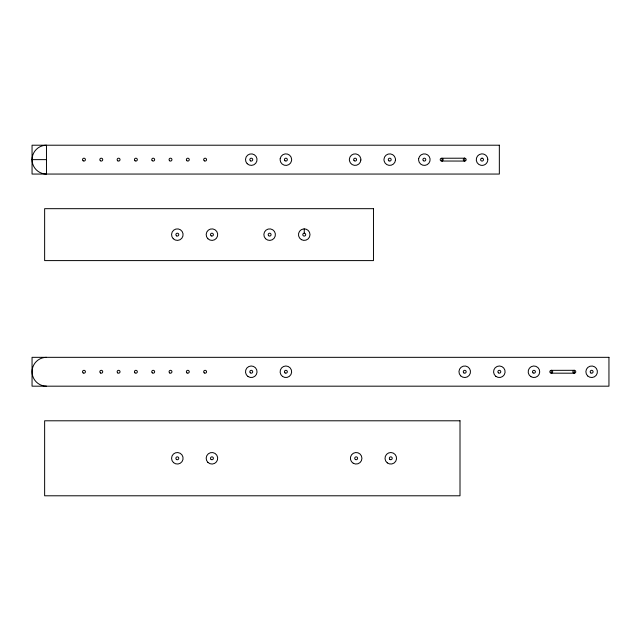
<?xml version="1.0" encoding="UTF-8"?>
<svg xmlns="http://www.w3.org/2000/svg" width="641" height="641" viewBox="0 0 641 641"><rect width="100%" height="100%" fill="white"/><g stroke="black" fill="none" stroke-linecap="round" stroke-linejoin="round"><path stroke-width="0.96" d="M551.348 373.198L551.717 373.126A1.442 1.442 0 0 0 551.548 370.346L551.172 370.314A1.442 1.442 0 0 0 550.972 373.166L574.344 373.198L574.328 370.314L551.548 370.346M304.291 233.196L303.922 233.236A1.442 1.442 0 0 0 302.8 234.59L302.84 234.967A1.442 1.442 0 0 0 304.195 236.08L304.571 236.048A1.442 1.442 0 0 0 304.291 233.196L304.243 228.869M464.493 158.207L464.869 158.199A1.442 1.442 0 0 1 464.957 161.059L441.272 161.027A1.442 1.442 0 0 1 441.272 158.239L464.493 158.207A1.442 1.442 0 0 0 464.581 161.067M32.05 159.633A14.422 14.422 0 0 0 46.473 174.056L46.473 145.211A14.422 14.422 0 0 0 32.05 159.633L46.473 159.633M551.26 370.322L551.26 373.19M464.725 158.207L464.725 161.067M46.473 386.178A14.422 14.422 0 0 1 32.05 371.756A14.422 14.422 0 0 1 46.473 357.333M418.669 158.599L418.589 160.098A5.769 5.769 0 0 0 427.194 164.649A5.769 5.769 0 0 0 427.683 154.93A5.769 5.769 0 0 0 418.669 158.599M487.785 159.224L487.697 160.731A5.769 5.769 0 0 1 482.441 165.386L480.934 165.298A5.769 5.769 0 0 1 481.623 153.88L483.13 153.968A5.769 5.769 0 0 1 487.785 159.224M280.237 158.447L280.125 159.946A5.769 5.769 0 0 0 291.535 160.827L291.647 159.321A5.769 5.769 0 0 0 280.237 158.447M442.026 161.027L442.026 158.239A1.442 1.442 0 0 1 442.026 161.027M482.08 158.191L481.703 158.231A1.442 1.442 0 0 0 481.984 161.075L482.361 161.035A1.442 1.442 0 0 0 483.474 159.681L483.434 159.305A1.442 1.442 0 0 0 482.08 158.191M499.339 145.211L32.05 145.211L32.05 174.056L499.339 174.056L499.339 145.211M373.471 208.678L44.638 208.678L44.638 260.599L373.471 260.599L373.471 208.678M608.95 357.333L32.05 357.333L32.05 386.178L608.95 386.178L608.95 357.333M460.006 420.792L44.638 420.792L44.638 495.789L460.006 495.789L460.006 420.792M395.489 159.978L395.377 158.479A5.769 5.769 0 0 0 383.967 159.288L384.079 160.787A5.769 5.769 0 0 0 395.489 159.978M360.875 159.978L360.763 158.479A5.769 5.769 0 0 0 349.353 159.288L349.465 160.787A5.769 5.769 0 0 0 360.875 159.978M247.194 163.711A5.769 5.769 0 0 0 256.841 161.123A5.769 5.769 0 0 0 249.782 154.064A5.769 5.769 0 0 0 247.194 163.711M173.246 238.716A5.769 5.769 0 0 0 182.901 236.136A5.769 5.769 0 0 0 175.834 229.069A5.769 5.769 0 0 0 173.246 238.716M207.86 238.716A5.769 5.769 0 0 0 217.515 236.136A5.769 5.769 0 0 0 210.448 229.069A5.769 5.769 0 0 0 207.86 238.716M265.55 238.716A5.769 5.769 0 0 0 275.205 236.136A5.769 5.769 0 0 0 268.138 229.069A5.769 5.769 0 0 0 265.55 238.716M301.358 239.638A5.769 5.769 0 0 0 310.012 234.638A5.769 5.769 0 0 0 301.358 229.646A5.769 5.769 0 0 0 301.358 239.638M173.519 462.618A5.769 5.769 0 0 0 182.981 459.429A5.769 5.769 0 0 0 175.482 452.826A5.769 5.769 0 0 0 173.519 462.618M207.876 462.385A5.769 5.769 0 0 0 217.515 459.765A5.769 5.769 0 0 0 210.432 452.722A5.769 5.769 0 0 0 207.876 462.385M353.239 463.259A5.769 5.769 0 0 0 361.933 458.339A5.769 5.769 0 0 0 353.327 453.267A5.769 5.769 0 0 0 353.239 463.259M387.284 462.882A5.769 5.769 0 0 0 396.507 459.02A5.769 5.769 0 0 0 388.55 452.971A5.769 5.769 0 0 0 387.284 462.882M83.146 160.811A1.442 1.442 0 0 0 85.405 159.761A1.442 1.442 0 0 0 83.362 158.327A1.442 1.442 0 0 0 83.146 160.811M100.333 160.723A1.442 1.442 0 0 0 102.696 159.913A1.442 1.442 0 0 0 100.813 158.271A1.442 1.442 0 0 0 100.333 160.723M117.808 160.851A1.442 1.442 0 0 0 120.027 159.697A1.442 1.442 0 0 0 117.92 158.359A1.442 1.442 0 0 0 117.808 160.851M152.181 160.651A1.442 1.442 0 0 0 154.593 160.01A1.442 1.442 0 0 0 152.822 158.239A1.442 1.442 0 0 0 152.181 160.651M135.075 160.819A1.442 1.442 0 0 0 137.326 159.753A1.442 1.442 0 0 0 135.275 158.327A1.442 1.442 0 0 0 135.075 160.819M169.593 160.747A1.442 1.442 0 0 0 171.932 159.865A1.442 1.442 0 0 0 169.993 158.287A1.442 1.442 0 0 0 169.593 160.747M186.811 160.667A1.442 1.442 0 0 0 189.215 159.986A1.442 1.442 0 0 0 187.42 158.247A1.442 1.442 0 0 0 186.811 160.667M204.311 160.827A1.442 1.442 0 0 0 206.562 159.737A1.442 1.442 0 0 0 204.487 158.335A1.442 1.442 0 0 0 204.311 160.827M250.551 160.883A1.442 1.442 0 0 0 252.714 159.641A1.442 1.442 0 0 0 250.551 158.383A1.442 1.442 0 0 0 250.551 160.883M284.965 160.747A1.442 1.442 0 0 0 287.312 159.873A1.442 1.442 0 0 0 285.381 158.279A1.442 1.442 0 0 0 284.965 160.747M354.096 160.651A1.442 1.442 0 0 0 356.508 160.01A1.442 1.442 0 0 0 354.737 158.239A1.442 1.442 0 0 0 354.096 160.651M388.943 160.843A1.442 1.442 0 0 0 391.17 159.705A1.442 1.442 0 0 0 389.071 158.351A1.442 1.442 0 0 0 388.943 160.843M423.348 160.675A1.442 1.442 0 0 0 425.744 159.978A1.442 1.442 0 0 0 423.941 158.247A1.442 1.442 0 0 0 423.348 160.675M176.571 235.872A1.442 1.442 0 0 0 178.767 234.678A1.442 1.442 0 0 0 176.644 233.372A1.442 1.442 0 0 0 176.571 235.872M211.218 235.888A1.442 1.442 0 0 0 213.381 234.646A1.442 1.442 0 0 0 211.226 233.388A1.442 1.442 0 0 0 211.218 235.888M268.659 235.712A1.442 1.442 0 0 0 271.039 234.951A1.442 1.442 0 0 0 269.196 233.268A1.442 1.442 0 0 0 268.659 235.712M176.371 459.373A1.442 1.442 0 0 0 178.743 458.579A1.442 1.442 0 0 0 176.868 456.921A1.442 1.442 0 0 0 176.371 459.373M211.113 459.469A1.442 1.442 0 0 0 213.381 458.419A1.442 1.442 0 0 0 211.338 456.985A1.442 1.442 0 0 0 211.113 459.469M355.402 459.509A1.442 1.442 0 0 0 357.606 458.347A1.442 1.442 0 0 0 355.491 457.017A1.442 1.442 0 0 0 355.402 459.509M389.928 459.453A1.442 1.442 0 0 0 392.212 458.451A1.442 1.442 0 0 0 390.201 456.969A1.442 1.442 0 0 0 389.928 459.453M83.194 372.974A1.442 1.442 0 0 0 85.413 371.82A1.442 1.442 0 0 0 83.306 370.474A1.442 1.442 0 0 0 83.194 372.974M100.517 372.982A1.442 1.442 0 0 0 102.72 371.796A1.442 1.442 0 0 0 100.597 370.482A1.442 1.442 0 0 0 100.517 372.982M117.68 372.878A1.442 1.442 0 0 0 120.011 371.98A1.442 1.442 0 0 0 118.064 370.41A1.442 1.442 0 0 0 117.68 372.878M134.963 372.862A1.442 1.442 0 0 0 137.31 372.004A1.442 1.442 0 0 0 135.395 370.402A1.442 1.442 0 0 0 134.963 372.862M152.221 372.814A1.442 1.442 0 0 0 154.609 372.068A1.442 1.442 0 0 0 152.766 370.378A1.442 1.442 0 0 0 152.221 372.814M169.737 372.974A1.442 1.442 0 0 0 171.948 371.812A1.442 1.442 0 0 0 169.833 370.482A1.442 1.442 0 0 0 169.737 372.974M187.052 372.982A1.442 1.442 0 0 0 189.255 371.804A1.442 1.442 0 0 0 187.132 370.482A1.442 1.442 0 0 0 187.052 372.982M204.263 372.918A1.442 1.442 0 0 0 206.554 371.916A1.442 1.442 0 0 0 204.543 370.434A1.442 1.442 0 0 0 204.263 372.918M587.669 375.938A5.769 5.769 0 0 0 597.252 373.102A5.769 5.769 0 0 0 590.008 366.227A5.769 5.769 0 0 0 587.669 375.938M573.318 372.782A1.442 1.442 0 0 0 575.73 372.125A1.442 1.442 0 0 0 573.959 370.362A1.442 1.442 0 0 0 573.318 372.782M530.868 376.636A5.769 5.769 0 0 0 539.714 371.988A5.769 5.769 0 0 0 531.269 366.652A5.769 5.769 0 0 0 530.868 376.636M495.83 376.331A5.769 5.769 0 0 0 505.06 372.509A5.769 5.769 0 0 0 497.136 366.428A5.769 5.769 0 0 0 495.83 376.331M460.663 375.85A5.769 5.769 0 0 0 470.302 373.23A5.769 5.769 0 0 0 463.211 366.187A5.769 5.769 0 0 0 460.663 375.85M590.778 372.91A1.442 1.442 0 0 0 593.077 371.924A1.442 1.442 0 0 0 591.074 370.426A1.442 1.442 0 0 0 590.778 372.91M533.088 372.91A1.442 1.442 0 0 0 535.387 371.924A1.442 1.442 0 0 0 533.384 370.434A1.442 1.442 0 0 0 533.088 372.91M498.369 372.822A1.442 1.442 0 0 0 500.749 372.06A1.442 1.442 0 0 0 498.898 370.386A1.442 1.442 0 0 0 498.369 372.822M463.812 372.87A1.442 1.442 0 0 0 466.151 371.988A1.442 1.442 0 0 0 464.212 370.41A1.442 1.442 0 0 0 463.812 372.87M248.011 376.515A5.769 5.769 0 0 0 257.025 372.205A5.769 5.769 0 0 0 248.788 366.548A5.769 5.769 0 0 0 248.011 376.515M282.521 376.443A5.769 5.769 0 0 0 291.623 372.325A5.769 5.769 0 0 0 283.514 366.5A5.769 5.769 0 0 0 282.521 376.443M250.262 372.782A1.442 1.442 0 0 0 252.666 372.117A1.442 1.442 0 0 0 250.887 370.37A1.442 1.442 0 0 0 250.262 372.782M285.109 372.966A1.442 1.442 0 0 0 287.328 371.82A1.442 1.442 0 0 0 285.221 370.474A1.442 1.442 0 0 0 285.109 372.966"/></g></svg>
